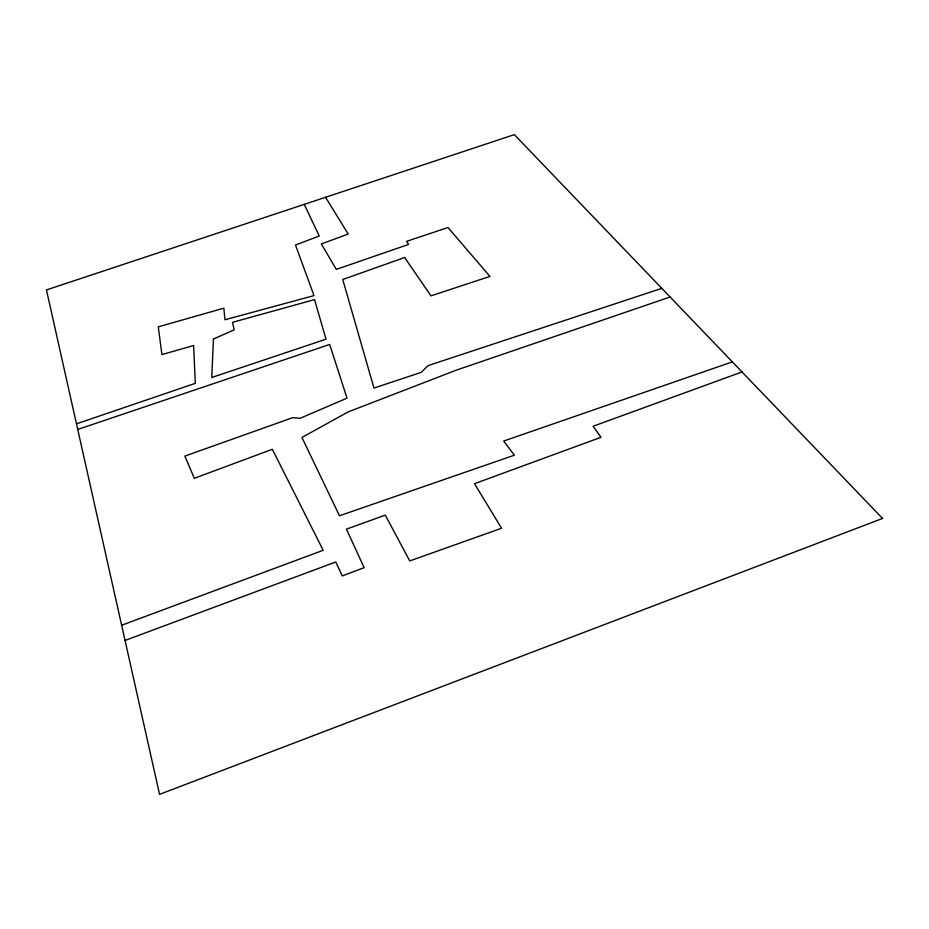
<?xml version="1.0" encoding="UTF-8"?>
<svg xmlns="http://www.w3.org/2000/svg" width="929" height="929" viewBox="0 0 929 929"><rect width="100%" height="100%" fill="white"/><g stroke="black" fill="none" stroke-linecap="round" stroke-linejoin="round"><path stroke-width="1.39" d="M121.641 625.252L323.176 550.293L272.336 449.276L194.312 478.307L184.859 456.093L292.716 417.667L300.113 418.294L347.016 398.158L329.679 344.45L77.734 429.442M125.043 640.453L335.764 561.975L342.302 575.922L364.156 567.665L346.412 529.158L385.291 515.13L409.747 560.919L501.555 528.241L474.498 483.684L600.993 437.292L593.085 426.26L742.016 371.948M732.354 361.88L503.692 441.031L514.376 455.198L339.468 515.769L301.948 437.478L348.143 411.919L456.325 370.148L670.111 297.001M76.48 423.833L195.311 383.34L193.627 345.553L161.925 354.576L158.278 326.845L223.866 308.173L224.957 319.762L313.979 295.608L295.503 245.024L319.262 236.001L304.236 204.368M661.808 288.35L428.072 365.62L421.243 372.366L373.981 388.055L342.731 279.49L404.649 257.53L430.975 295.863L489.955 276.412L447.975 227.512L406.53 241.377L408.632 244.408L336.31 269.387L321.341 243.955L348.189 234.05L325.568 197.285M213.438 339.027L211.766 377.499L326.009 339.19L314.536 299.614L232.564 322.317L234.131 329.853L213.438 339.027M882.55 518.44L159.556 794.365L46.45 289.929L514.341 134.635L882.55 518.44"/></g></svg>
